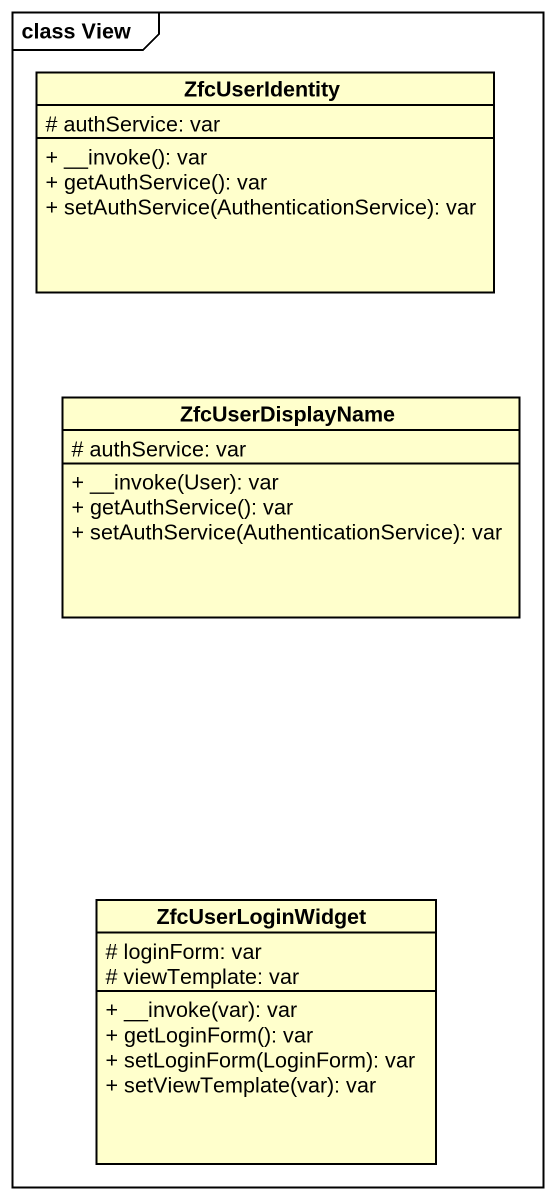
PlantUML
@startuml
mainframe class View
hide circle
hide empty members
skinparam classAttributeIconSize 0
class ZfcUserIdentity {
  # authService: var
  + __invoke(): var
  + getAuthService(): var
  + setAuthService(AuthenticationService): var
}
class ZfcUserDisplayName {
  # authService: var
  + __invoke(User): var
  + getAuthService(): var
  + setAuthService(AuthenticationService): var
}
class ZfcUserLoginWidget {
  # loginForm: var
  # viewTemplate: var
  + __invoke(var): var
  + getLoginForm(): var
  + setLoginForm(LoginForm): var
  + setViewTemplate(var): var
}
@enduml
